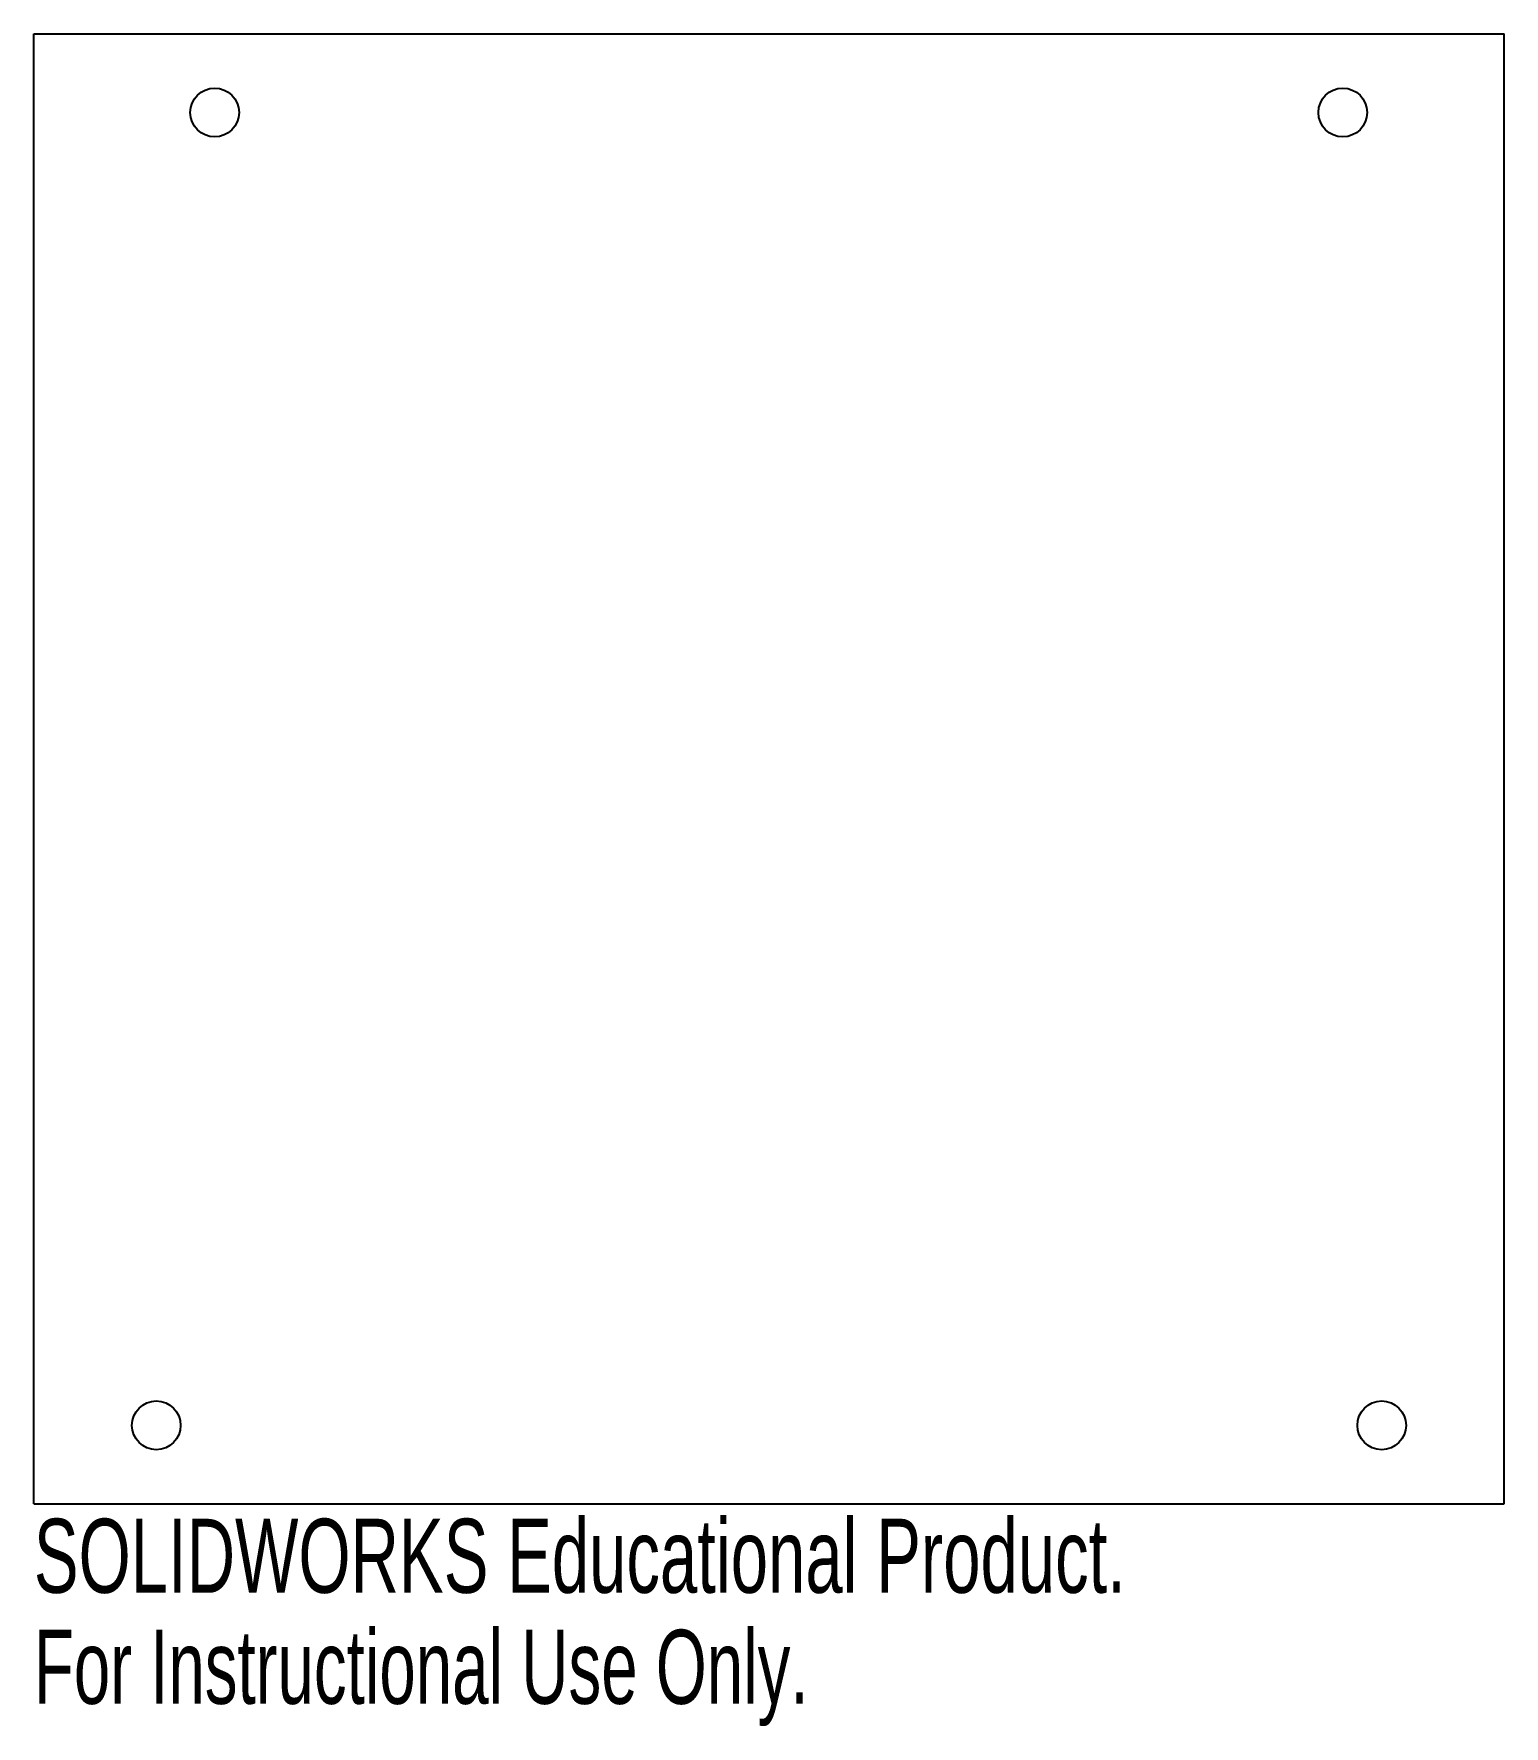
# Model space of a CAD drawing. Extents: x -48 to 48, y -63 to 48.
import ezdxf
from ezdxf.enums import TextEntityAlignment as Align

# ---------------------------------------------------------------- set-up
doc = ezdxf.new("R2010")
doc.units = 0
doc.layers.get('0').update_dxf_attribs({"linetype": 'CONTINUOUS'})

msp = doc.modelspace()

# ---------------------------------------------------------------- linework, layer by layer
at = {"color": 7, "linetype": 'CONTINUOUS'}
for p, q in [((-48, -48), (-48, 48)), ((-48, 48), (48, 48)), ((48, -48), (48, 48)), ((-48, -48), (48, -48))]:
    msp.add_line(p, q, dxfattribs=at)
for centre in [(-36.195, 42.865), (37.465, 42.865), (-40.005, -42.865), (40.005, -42.865)]:
    msp.add_circle(centre, 1.59, dxfattribs=at)

# ---------------------------------------------------------------- texts
for s, width, p in [('SOLIDWORKS Educational Product.', 0.677419, (-48, -55.25043)), ('For Instructional Use Only.', 0.661111, (-48, -62.50086))]:
    msp.add_text(s, height=4.83362, dxfattribs=dict(at, width=width)).set_placement(p, align=Align.BOTTOM_LEFT)

doc.saveas('drawing.dxf')
